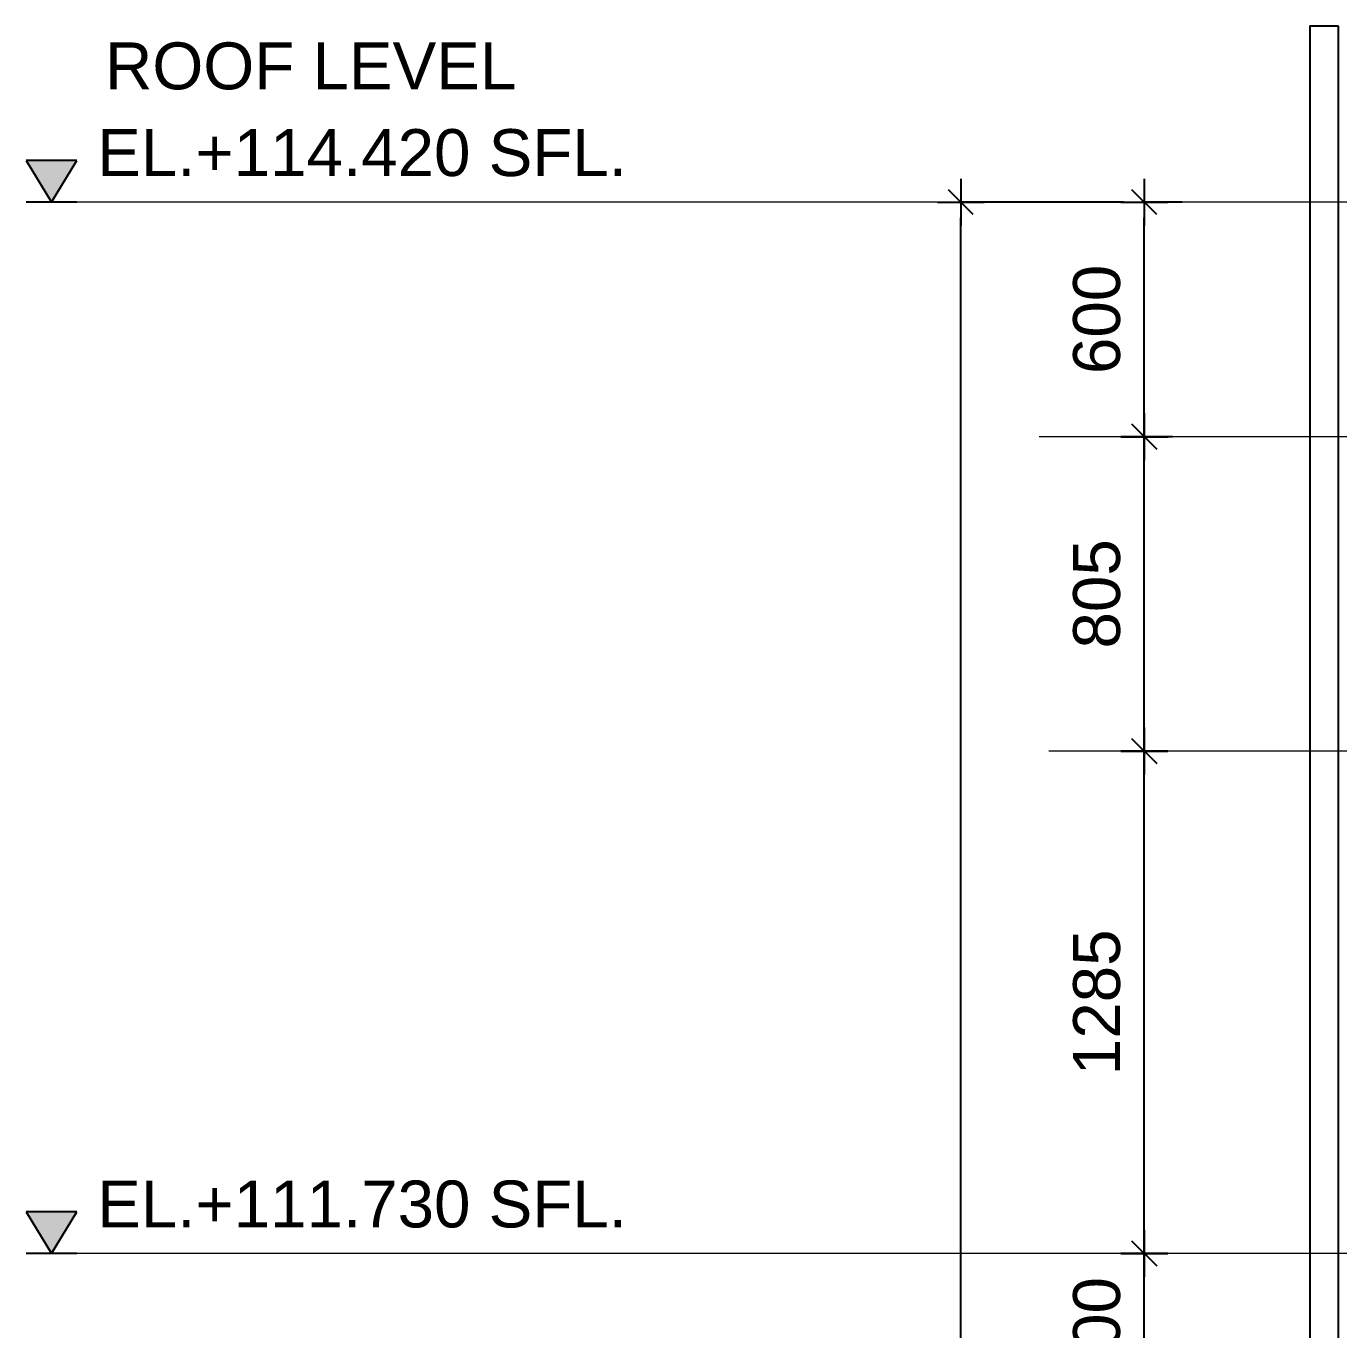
# Model space of a CAD drawing. Header units: millimetres. Extents: x 652937 to 1670132, y 1473552 to 2851037.
# Drawn here: x 663418.025 to 663421.383, y 1524565.123 to 1524568.458 of the extents above; entities that cross this region are included whole.
import ezdxf
from ezdxf.enums import TextEntityAlignment as Align

# ---------------------------------------------------------------- set-up
doc = ezdxf.new("R2010")
doc.units = ezdxf.units.MM
doc.linetypes.add('Grid Line', pattern=[22.225, 12.7, -3.175, 3.175, -3.175])
doc.linetypes.add('HIDDEN', pattern=[0.375, 0.25, -0.125])
doc.layers.get('Defpoints').update_dxf_attribs({"color": 255})
doc.layers.add('000 - 0_HIDE_OBJ_FRAMING_DEF_SUB', color=1, linetype='Continuous', plot=False)
for name, color, linetype in [('CVA044__', 2, 'Continuous'), ('DIM', 1, 'Continuous'), ('S-DIM', 7, 'Continuous')]:
    doc.layers.add(name, color=color, linetype=linetype)
doc.layers.add('Z-030-M_GRID', color=1, linetype='Continuous', lineweight=9)
doc.layers.add('Z-230-A_LEVEL', color=1, linetype='Continuous', lineweight=9)
doc.styles.add('ANGSANA', font='angsana.shx', dxfattribs={"width": 0.9})
doc.styles.add('Arial', font='arial.ttf')
doc.dimstyles.new('Dim 40 - End', dxfattribs={"dimscale": 0.04, "dimtxt": 3, "dimasz": 1, "dimexe": 0, "dimexo": 2.5, "dimgap": 1.5, "dimtad": 1, "dimdec": 0, "dimlfac": 1000, "dimzin": 1, "dimdsep": 46, "dimtxsty": 'Arial', "dimblk": 'END', "dimcen": 0.09, "dimclrd": 1, "dimclre": 49, "dimclrt": 3, "dimadec": 0, "dimazin": 0, "dimtfac": 1, "dimtdec": 0, "dimtix": 1, "dimtofl": 0, "dimtmove": 2, "dimatfit": 3, "dimfxl": 1, "dimtfill": 1, "dimtfillclr": 256, "dimtolj": 1, "dimtzin": 0, "dimarcsym": 0})

# ---------------------------------------------------------------- blocks, each defined once
blk = doc.blocks.new('E3')
at = {"layer": '000 - 0_HIDE_OBJ_FRAMING_DEF_SUB', "color": 1}
blk.add_lwpolyline([(-1617838.2, 114870), (-1617911.2, 114870), (-1617911.2, 105550), (-1617838.2, 105550)], close=True, dxfattribs=at)
blk = doc.blocks.new('LEV-SEC')
blk.add_hatch(color=1).paths.add_polyline_path([(-1.622, 2.668), (0, 0), (1.622, 2.668)])
at = {"color": 1}
for p, q in [((-1.622, 2.668), (0, 0)), ((1.622, 2.668), (-1.622, 2.668)), ((0, 0), (1.622, 2.668)), ((1.622, 0), (-1.622, 0))]:
    blk.add_line(p, q, dxfattribs=at)
at = {"color": 2, "style": 'ANGSANA'}
blk.add_attdef('ELEVATION', text='', height=2.4, dxfattribs=at).set_placement((2.913, 2.209), align=Align.BOTTOM_LEFT)
blk = doc.blocks.new('END')
at = {"color": 1}
for p, q in [((0, 1.5), (0, -1.5)), ((1.5, 0), (-1.5, 0))]:
    blk.add_line(p, q, dxfattribs=at)
at = {"color": 3}
blk.add_line((-0.795, -0.795), (0.795, 0.795), dxfattribs=at)
blk = doc.blocks.new('*D336')
at = {"layer": 'Defpoints', "color": 0, "transparency": 16777216}
for p in [(663420.8858, 1524565.3181), (663421.007, 1524565.3181), (663421.6295, 1524564.9181)]:
    blk.add_point(p, dxfattribs=at)
at = {"layer": 'S-DIM', "color": 49, "lineweight": -2, "transparency": 16777216}
for p, q in [((663420.907, 1524565.3181), (663420.8858, 1524565.3181)), ((663421.5295, 1524564.9181), (663420.8858, 1524564.9181))]:
    blk.add_line(p, q, dxfattribs=at)
at = {"layer": 'S-DIM', "color": 1, "lineweight": -2, "transparency": 16777216}
blk.add_line((663420.8858, 1524564.9581), (663420.8858, 1524565.2781), dxfattribs=at)
at = {"layer": 'S-DIM', "color": 1, "lineweight": -2, "transparency": 16777216, "xscale": 0.04, "yscale": 0.04, "zscale": 0.04}
for p, rotation in [((663420.8858, 1524565.3181), 90), ((663420.8858, 1524564.9181), 270)]:
    blk.add_blockref('END', p, dxfattribs=dict(at, rotation=rotation))
at = {"layer": 'S-DIM', "color": 3, "transparency": 16777216, "insert": (663420.7645, 1524565.1181), "char_height": 0.12, "attachment_point": 5, "rotation": 90, "style": 'Arial', "bg_fill": 3, "box_fill_scale": 1.1, "bg_fill_color": 256, "bg_fill_true_color": 13158600, "bg_fill_transparency": 0}
blk.add_mtext('\\A1;400', dxfattribs=at)
blk = doc.blocks.new('*D337')
at = {"layer": 'Defpoints', "color": 0, "transparency": 16777216}
for p in [(663420.8858, 1524566.6036), (663421.0441, 1524566.6036), (663421.007, 1524565.3181)]:
    blk.add_point(p, dxfattribs=at)
at = {"layer": 'S-DIM', "color": 49, "lineweight": -2, "transparency": 16777216}
for p, q in [((663420.9441, 1524566.6036), (663420.8858, 1524566.6036)), ((663420.907, 1524565.3181), (663420.8858, 1524565.3181))]:
    blk.add_line(p, q, dxfattribs=at)
at = {"layer": 'S-DIM', "color": 1, "lineweight": -2, "transparency": 16777216}
blk.add_line((663420.8858, 1524565.3581), (663420.8858, 1524566.5636), dxfattribs=at)
at = {"layer": 'S-DIM', "color": 1, "lineweight": -2, "transparency": 16777216, "xscale": 0.04, "yscale": 0.04, "zscale": 0.04}
for p, rotation in [((663420.8858, 1524566.6036), 90), ((663420.8858, 1524565.3181), 270)]:
    blk.add_blockref('END', p, dxfattribs=dict(at, rotation=rotation))
at = {"layer": 'S-DIM', "color": 3, "transparency": 16777216, "insert": (663420.7645, 1524565.9609), "char_height": 0.12, "attachment_point": 5, "rotation": 90, "style": 'Arial', "bg_fill": 3, "box_fill_scale": 1.1, "bg_fill_color": 256, "bg_fill_true_color": 13158600, "bg_fill_transparency": 0}
blk.add_mtext('\\A1;1285', dxfattribs=at)
blk = doc.blocks.new('*D338')
at = {"layer": 'Defpoints', "color": 0, "transparency": 16777216}
for p in [(663420.8858, 1524567.4081), (663421.0578, 1524567.4081), (663421.0425, 1524566.6036)]:
    blk.add_point(p, dxfattribs=at)
at = {"layer": 'S-DIM', "color": 49, "lineweight": -2, "transparency": 16777216}
for p, q in [((663420.9578, 1524567.4081), (663420.8858, 1524567.4081)), ((663420.9425, 1524566.6036), (663420.8858, 1524566.6036))]:
    blk.add_line(p, q, dxfattribs=at)
at = {"layer": 'S-DIM', "color": 1, "lineweight": -2, "transparency": 16777216}
blk.add_line((663420.8858, 1524566.6436), (663420.8858, 1524567.3681), dxfattribs=at)
at = {"layer": 'S-DIM', "color": 1, "lineweight": -2, "transparency": 16777216, "xscale": 0.04, "yscale": 0.04, "zscale": 0.04}
for p, rotation in [((663420.8858, 1524567.4081), 90), ((663420.8858, 1524566.6036), 270)]:
    blk.add_blockref('END', p, dxfattribs=dict(at, rotation=rotation))
at = {"layer": 'S-DIM', "color": 3, "transparency": 16777216, "insert": (663420.7645, 1524567.0059), "char_height": 0.12, "attachment_point": 5, "rotation": 90, "style": 'Arial', "bg_fill": 3, "box_fill_scale": 1.1, "bg_fill_color": 256, "bg_fill_true_color": 13158600, "bg_fill_transparency": 0}
blk.add_mtext('\\A1;805', dxfattribs=at)
blk = doc.blocks.new('*D339')
at = {"layer": 'Defpoints', "color": 0, "transparency": 16777216}
for p in [(663420.8858, 1524568.0081), (663421.0825, 1524568.0081), (663421.0578, 1524567.4081)]:
    blk.add_point(p, dxfattribs=at)
at = {"layer": 'S-DIM', "color": 49, "lineweight": -2, "transparency": 16777216}
for p, q in [((663420.9825, 1524568.0081), (663420.8858, 1524568.0081)), ((663420.9578, 1524567.4081), (663420.8858, 1524567.4081))]:
    blk.add_line(p, q, dxfattribs=at)
at = {"layer": 'S-DIM', "color": 1, "lineweight": -2, "transparency": 16777216}
blk.add_line((663420.8858, 1524567.4481), (663420.8858, 1524567.9681), dxfattribs=at)
at = {"layer": 'S-DIM', "color": 1, "lineweight": -2, "transparency": 16777216, "xscale": 0.04, "yscale": 0.04, "zscale": 0.04}
for p, rotation in [((663420.8858, 1524568.0081), 90), ((663420.8858, 1524567.4081), 270)]:
    blk.add_blockref('END', p, dxfattribs=dict(at, rotation=rotation))
at = {"layer": 'S-DIM', "color": 3, "transparency": 16777216, "insert": (663420.7645, 1524567.7081), "char_height": 0.12, "attachment_point": 5, "rotation": 90, "style": 'Arial', "bg_fill": 3, "box_fill_scale": 1.1, "bg_fill_color": 256, "bg_fill_true_color": 13158600, "bg_fill_transparency": 0}
blk.add_mtext('\\A1;600', dxfattribs=at)
blk = doc.blocks.new('*D340')
at = {"layer": 'Defpoints', "color": 0, "transparency": 16777216}
for p in [(663420.4163, 1524568.0081), (663420.9332, 1524568.0081), (663420.9332, 1524560.5881)]:
    blk.add_point(p, dxfattribs=at)
at = {"layer": 'S-DIM', "color": 49, "lineweight": -2, "transparency": 16777216}
for p, q in [((663420.8332, 1524568.0081), (663420.4163, 1524568.0081)), ((663420.8332, 1524560.5881), (663420.4163, 1524560.5881))]:
    blk.add_line(p, q, dxfattribs=at)
at = {"layer": 'S-DIM', "color": 1, "lineweight": -2, "transparency": 16777216}
blk.add_line((663420.4163, 1524560.6281), (663420.4163, 1524567.9681), dxfattribs=at)
at = {"layer": 'S-DIM', "color": 1, "lineweight": -2, "transparency": 16777216, "xscale": 0.04, "yscale": 0.04, "zscale": 0.04}
for p, rotation in [((663420.4163, 1524568.0081), 90), ((663420.4163, 1524560.5881), 270)]:
    blk.add_blockref('END', p, dxfattribs=dict(at, rotation=rotation))
at = {"layer": 'S-DIM', "color": 3, "transparency": 16777216, "insert": (663420.2951, 1524564.2981), "char_height": 0.12, "attachment_point": 5, "rotation": 90, "style": 'Arial', "bg_fill": 3, "box_fill_scale": 1.1, "bg_fill_color": 256, "bg_fill_true_color": 13158600, "bg_fill_transparency": 0}
blk.add_mtext('\\A1;7420', dxfattribs=at)

msp = doc.modelspace()

# ---------------------------------------------------------------- linework, layer by layer
at = {"layer": 'Z-030-M_GRID', "color": 251, "linetype": 'HIDDEN', "ltscale": 10}
for p, q in [((663421.7597, 1524567.4081), (663420.6164, 1524567.4081)), ((663421.7847, 1524566.6036), (663420.6414, 1524566.6036))]:
    msp.add_line(p, q, dxfattribs=at)
at = {"layer": 'Z-230-A_LEVEL', "linetype": 'Grid Line'}
msp.add_line((663421.5097, 1524568.0081), (663418.0895, 1524568.0081), dxfattribs=at)
at = {"layer": 'Z-230-A_LEVEL', "linetype": 'Grid Line', "ltscale": 0.5}
msp.add_line((663421.5097, 1524565.3181), (663418.0895, 1524565.3181), dxfattribs=at)

# ---------------------------------------------------------------- block references
at = {"xscale": 0.001, "yscale": 0.001, "zscale": 0.001}
msp.add_blockref('E3', (665039.2207, 1524453.5881), dxfattribs=at)
at = {"layer": 'DIM'}
ref = msp.add_blockref('LEV-SEC', (663418.0895, 1524568.0081), dxfattribs=dict(at, xscale=0.04, yscale=0.04, zscale=0.04))
ref.add_attrib('ELEVATION', 'EL.+114.420 SFL.', dxfattribs={"layer": '0', "color": 3, "height": 0.12, "style": 'Arial'}).set_placement((663418.206, 1524568.0389), align=Align.BOTTOM_LEFT)
ref = msp.add_blockref('LEV-SEC', (663418.0895, 1524565.3181), dxfattribs=dict(at, xscale=0.04, yscale=0.04, zscale=0.04))
ref.add_attrib('ELEVATION', 'EL.+111.730 SFL.', dxfattribs={"layer": '0', "color": 3, "height": 0.12, "style": 'Arial'}).set_placement((663418.206, 1524565.3489), align=Align.BOTTOM_LEFT)

# ---------------------------------------------------------------- texts
at = {"layer": 'CVA044__', "color": 3, "style": 'Arial'}
msp.add_text('ROOF LEVEL', height=0.12, dxfattribs=at).set_placement((663418.2263, 1524568.2968))

# ---------------------------------------------------------------- next in the draw order: dimensions: what is measured, and where the dimension line sits
at = {"layer": 'S-DIM', "color": 4}
dim = msp.add_linear_dim(base=(663420.8858, 1524565.3181), p1=(663421.6295, 1524564.9181), p2=(663421.007, 1524565.3181), angle=90, dimstyle='Dim 40 - End', dxfattribs=at)
dim.commit()
dim.dimension.update_dxf_attribs({"geometry": '*D336', "text_midpoint": (663420.7645, 1524565.1181)})

# ---------------------------------------------------------------- next in the draw order: dimensions: what is measured, and where the dimension line sits
dim = msp.add_linear_dim(base=(663420.8857991284, 1524566.6036450909), p1=(663421.0069686408, 1524565.3181450909), p2=(663421.0441065114, 1524566.6036450909), angle=90, dimstyle='Dim 40 - End', dxfattribs=at)
dim.commit()
dim.dimension.update_dxf_attribs({"geometry": '*D337', "text_midpoint": (663420.7645303702, 1524565.9608950911)})

# ---------------------------------------------------------------- next in the draw order: dimensions: what is measured, and where the dimension line sits
dim = msp.add_linear_dim(base=(663420.8857991289, 1524567.408145091), p1=(663421.0424790094, 1524566.6036450909), p2=(663421.057809543, 1524567.408145091), angle=90, dimstyle='Dim 40 - End', dxfattribs=at)
dim.commit()
dim.dimension.update_dxf_attribs({"geometry": '*D338', "text_midpoint": (663420.7645303707, 1524567.005895091)})

# ---------------------------------------------------------------- next in the draw order: dimensions: what is measured, and where the dimension line sits
dim = msp.add_linear_dim(base=(663420.8858, 1524568.0081), p1=(663421.0578, 1524567.4081), p2=(663421.0825, 1524568.0081), angle=90, dimstyle='Dim 40 - End', dxfattribs=at)
dim.commit()
dim.dimension.update_dxf_attribs({"geometry": '*D339', "text_midpoint": (663420.7645, 1524567.7081)})

# ---------------------------------------------------------------- next in the draw order: dimensions: what is measured, and where the dimension line sits
dim = msp.add_linear_dim(base=(663420.4163, 1524568.0081), p1=(663420.9332, 1524560.5881), p2=(663420.9332, 1524568.0081), angle=90, dimstyle='Dim 40 - End', dxfattribs=at)
dim.commit()
dim.dimension.update_dxf_attribs({"geometry": '*D340', "text_midpoint": (663420.2951, 1524564.2981)})

doc.saveas('drawing.dxf')
